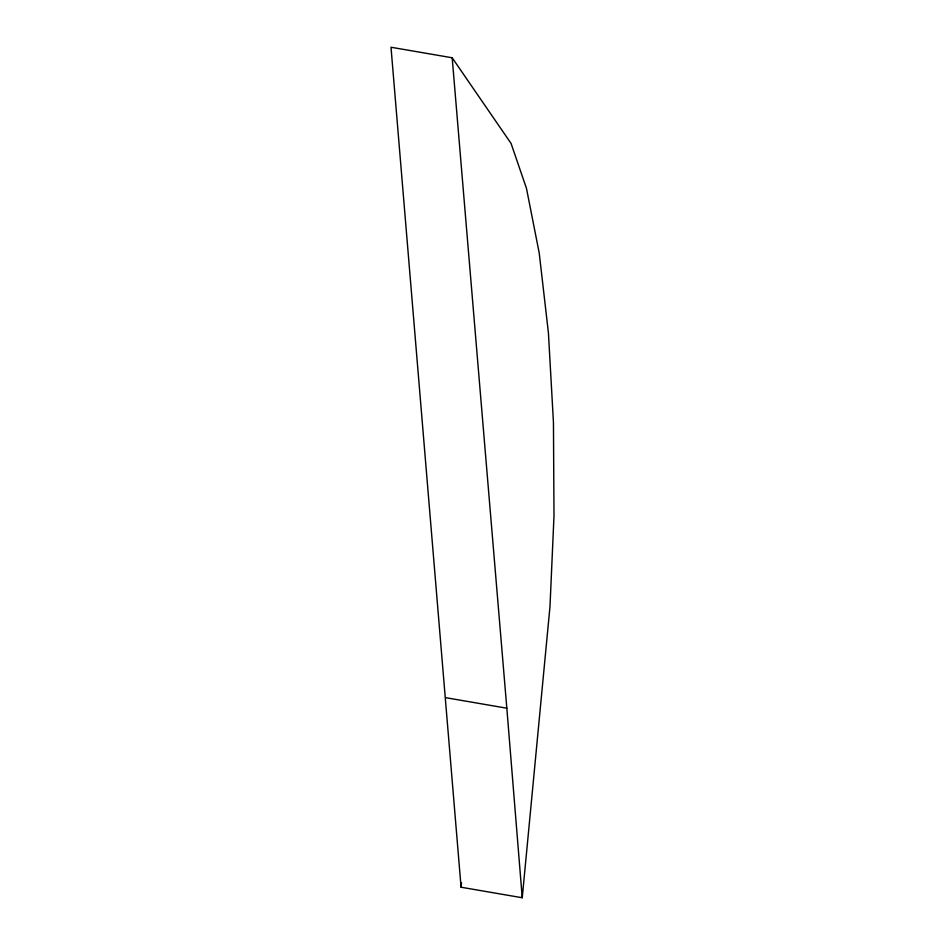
<?xml version="1.0" encoding="UTF-8"?>
<svg xmlns="http://www.w3.org/2000/svg" width="945" height="945" viewBox="0 0 945 945"><rect width="100%" height="100%" fill="white"/><g stroke="black" fill="none" stroke-linecap="round" stroke-linejoin="round"><path stroke-width="1.42" d="M461.077 887.225L391.006 47.25L452.183 57.775L511.08 143.463L526.483 188.421L539.217 253.036L548.419 332.876L553.451 422.521L553.994 515.852L549.99 606.525L522.242 897.75L461.077 887.225L461.491 882.831M445.662 697.67L506.827 708.207L522.242 897.75M452.183 57.775L506.827 708.207"/></g></svg>
